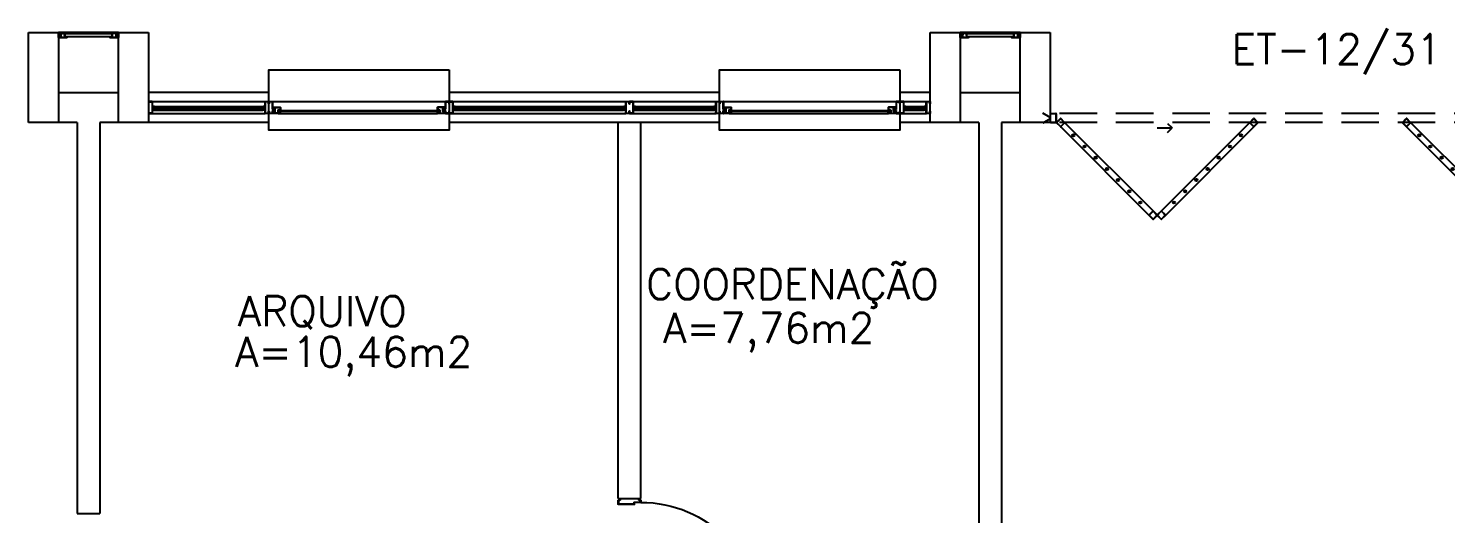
# Model space of a CAD drawing. Header units: millimetres. Extents: x 2128 to 2646, y 1972 to 2207.
# Drawn here: x 2458.24 to 2467.67, y 2065.97 to 2069.19 of the extents above; entities that cross this region are included whole.
import ezdxf

# ---------------------------------------------------------------- set-up
doc = ezdxf.new("R2010")
doc.units = ezdxf.units.MM
doc.linetypes.add('HIDDEN', pattern=[0.375, 0.25, -0.125])
for name, color, linetype in [('AR-ALV', 2, 'Continuous'), ('AR-ESQ', 1, 'Continuous'), ('AR-ESTC', 3, 'Continuous'), ('AR-PEITORIL', 1, 'Continuous'), ('AR-PORTA', 1, 'Continuous'), ('AR-SIMBOLO', 1, 'Continuous'), ('BC- VISTA', 1, 'Continuous'), ('BGR- VISTA', 12, 'Continuous'), ('DT-ESQ-BAGUETE-C', 1, 'Continuous'), ('DT-ESQ-MARCO-V', 1, 'Continuous'), ('DT-ESQ-PERFIL CADEIRA-C', 2, 'Continuous'), ('DT-ESQ-PERFIL CADEIRA-V', 2, 'Continuous'), ('DT-ESQ-PERFIL U-C', 2, 'Continuous'), ('DT-ESQ-PERFIL U-V', 1, 'Continuous'), ('DT-ESQ-VENEZIANA-C', 1, 'Continuous'), ('DT-ESQ-VENEZIANA-V', 1, 'Continuous'), ('DT-ESQ-VIDRO-C', 2, 'Continuous'), ('DT-TXTMOD', 1, 'Continuous'), ('ENDEREÇO', 2, 'Continuous'), ('esq-c', 1, 'Continuous'), ('grapa', 21, 'HIDDEN'), ('maçaneta', 1, 'Continuous'), ('mov', 1, 'Continuous'), ('PM-PERFIL U-C', 2, 'Continuous'), ('pm1', 2, 'Continuous'), ('porta-c', 1, 'Continuous'), ('PORTA-PROJ', 1, 'HIDDEN'), ('porta-v', 2, 'Continuous'), ('TEXTO', 2, 'Continuous'), ('Área', 2, 'Continuous')]:
    doc.layers.add(name, color=color, linetype=linetype)
doc.styles.add('S10', font='simplex.shx', dxfattribs={"height": 0.1})
doc.styles.add('UNB-100', font='simplex.shx', dxfattribs={"height": 0.2})
doc.styles.add('UNB1-100', font='simplex.shx', dxfattribs={"height": 0.2})

# ---------------------------------------------------------------- blocks, each defined once
blk = doc.blocks.new('EF01A-P')
at = {"layer": 'DT-ESQ-BAGUETE-C', "ltscale": 0.1}
for points in [[(0.0015, 0.035), (0.015, 0.035), (0.015, 0.0335), (0.0015, 0.0335), (0.0015, 0.005), (0.015, 0.005), (0.015, 0.0035), (0.0015, 0.0035, -0.414214), (0, 0.005), (0, 0.0335, -0.414214)], [(0.3985, 0.035), (0.385, 0.035), (0.385, 0.0335), (0.3985, 0.0335), (0.3985, 0.005), (0.385, 0.005), (0.385, 0.0035), (0.3985, 0.0035, 0.414214), (0.4, 0.005), (0.4, 0.0335, 0.414214)]]:
    blk.add_lwpolyline(points, format="xyb", close=True, dxfattribs=at)
at = {"layer": 'DT-ESQ-PERFIL CADEIRA-C', "ltscale": 0.1}
for points in [[(0.01, 0.0015), (0.01, 0.003), (0.0015, 0.003, 1), (0.0015, 0), (0.015, 0, 0.414214), (0.0165, 0.0015), (0.0165, 0.0335), (0.043, 0.0335)], [(0.043, 0.0065), (0.018, 0.0065), (0.018, 0.0165), (0.0165, 0.0165), (0.0165, 0.0065, 0.414214), (0.018, 0.005), (0.043, 0.005), (0.0565, 0.005, 1), (0.0565, 0.008), (0.043, 0.008), (0.043, 0.02), (0.043, 0.032), (0.0565, 0.032, 1), (0.0565, 0.035), (0.043, 0.035), (0.0165, 0.035, 0.414214), (0.015, 0.0335), (0.015, 0.0015), (0.0015, 0.0015)], [(0.0415, 0.02), (0.0415, 0.032, -0.414214), (0.043, 0.0335), (0.0565, 0.0335)], [(0.0415, 0.02), (0.0415, 0.008, 0.414214), (0.043, 0.0065), (0.0565, 0.0065)], [(0.357, 0.0065), (0.382, 0.0065), (0.382, 0.0165), (0.3835, 0.0165), (0.3835, 0.0065, -0.414214), (0.382, 0.005), (0.357, 0.005), (0.3435, 0.005, -1), (0.3435, 0.008), (0.357, 0.008), (0.357, 0.02), (0.357, 0.032), (0.3435, 0.032, -1), (0.3435, 0.035), (0.357, 0.035), (0.3835, 0.035, -0.414214), (0.385, 0.0335), (0.385, 0.0015), (0.3985, 0.0015)], [(0.3585, 0.02), (0.3585, 0.032, 0.414214), (0.357, 0.0335), (0.3435, 0.0335)], [(0.3585, 0.02), (0.3585, 0.008, -0.414214), (0.357, 0.0065), (0.3435, 0.0065)], [(0.39, 0.0015), (0.39, 0.003), (0.3985, 0.003, -1), (0.3985, 0), (0.385, 0, -0.414214), (0.3835, 0.0015), (0.3835, 0.0335), (0.357, 0.0335)]]:
    blk.add_lwpolyline(points, format="xyb", dxfattribs=at)
at = {"layer": 'DT-ESQ-PERFIL CADEIRA-V', "ltscale": 0.1}
blk.add_line((0.015, 0), (0.385, 0), dxfattribs=at)
at = {"layer": 'DT-ESQ-VENEZIANA-C', "ltscale": 0.1}
for p, q in [((0.043, 0.0105), (0.357, 0.0105)), ((0.043, 0.009), (0.357, 0.009))]:
    blk.add_line(p, q, dxfattribs=at)
at = {"layer": 'DT-ESQ-VENEZIANA-V', "ltscale": 0.1}
blk.add_line((0.043, 0.031), (0.357, 0.031), dxfattribs=at)
blk = doc.blocks.new('gr9A-met-01p')
at = {"layer": 'AR-SIMBOLO'}
for p, q in [((-3.0391, 0.0954), (-2.9391, 0.0954)), ((-2.9691, 0.1254), (-2.9391, 0.0954)), ((-2.9691, 0.0654), (-2.9391, 0.0954)), ((-0.8059, 0.1254), (-0.8359, 0.0954)), ((-0.7359, 0.0954), (-0.8359, 0.0954)), ((-0.8059, 0.0654), (-0.8359, 0.0954))]:
    blk.add_line(p, q, dxfattribs=at)
at = {"layer": 'esq-c'}
for p, q in [((-3.0924, 0.6771), (-3.0673, 0.7022)), ((-3.0924, 0.6739), (-3.0673, 0.6488)), ((-3.0662, 0.7012), (-3.0913, 0.6761)), ((-3.0662, 0.6499), (-3.0913, 0.675)), ((-3.04, 0.6761), (-3.0651, 0.7012)), ((-3.04, 0.675), (-3.0651, 0.6499)), ((-3.0641, 0.7022), (-3.039, 0.6771)), ((-3.0641, 0.6488), (-3.039, 0.6739)), ((-3.0126, 0.7022), (-3.0377, 0.6771)), ((-3.0126, 0.6488), (-3.0377, 0.6739)), ((-3.0366, 0.6761), (-3.0115, 0.7012)), ((-3.0366, 0.675), (-3.0115, 0.6499)), ((-3.0104, 0.7012), (-2.9853, 0.6761)), ((-3.0104, 0.6499), (-2.9853, 0.675)), ((-2.9843, 0.6771), (-3.0094, 0.7022)), ((-2.9843, 0.6739), (-3.0094, 0.6488)), ((-0.7907, 0.6771), (-0.7656, 0.7022)), ((-0.7907, 0.6739), (-0.7656, 0.6488)), ((-0.7646, 0.7012), (-0.7897, 0.6761)), ((-0.7646, 0.6499), (-0.7897, 0.675)), ((-0.7384, 0.6761), (-0.7635, 0.7012)), ((-0.7384, 0.675), (-0.7635, 0.6499)), ((-0.7624, 0.7022), (-0.7373, 0.6771)), ((-0.7624, 0.6488), (-0.7373, 0.6739)), ((-0.7109, 0.7022), (-0.736, 0.6771)), ((-0.7109, 0.6488), (-0.736, 0.6739)), ((-0.735, 0.6761), (-0.7099, 0.7012)), ((-0.735, 0.675), (-0.7099, 0.6499)), ((-0.7088, 0.7012), (-0.6837, 0.6761)), ((-0.7088, 0.6499), (-0.6837, 0.675)), ((-0.6826, 0.6771), (-0.7077, 0.7022)), ((-0.6826, 0.6739), (-0.7077, 0.6488)), ((-3.75, 0.0023), (-3.75, 0.0577)), ((-3.7485, 0.0577), (-3.7485, 0.0023)), ((-3.7477, 0.06), (-3.7123, 0.06)), ((-3.7123, 0.0585), (-3.7477, 0.0585)), ((-3.7123, 0.0015), (-3.7477, 0.0015)), ((-3.7477, 0), (-3.7123, 0)), ((-3.7115, 0.0577), (-3.7115, 0.0023)), ((-3.71, 0.0023), (-3.71, 0.0577)), ((-3.6825, 0.087), (-3.7076, 0.0619)), ((-3.7076, 0.0588), (-3.6825, 0.0337)), ((-3.7065, 0.0609), (-3.6814, 0.086)), ((-3.6814, 0.0347), (-3.7065, 0.0598)), ((-3.6552, 0.0609), (-3.6803, 0.086)), ((-3.6803, 0.0347), (-3.6552, 0.0598)), ((-3.6793, 0.087), (-3.6542, 0.0619)), ((-3.6542, 0.0588), (-3.6793, 0.0337)), ((-2.3974, 0.087), (-2.4225, 0.0619)), ((-2.4225, 0.0588), (-2.3974, 0.0337)), ((-2.4214, 0.0609), (-2.3963, 0.086)), ((-2.3963, 0.0347), (-2.4214, 0.0598)), ((-2.3702, 0.0609), (-2.3953, 0.086)), ((-2.3953, 0.0347), (-2.3702, 0.0598)), ((-2.3942, 0.087), (-2.3691, 0.0619)), ((-2.3691, 0.0588), (-2.3942, 0.0337)), ((-1.3808, 0.087), (-1.4059, 0.0619)), ((-1.4059, 0.0588), (-1.3808, 0.0337)), ((-1.4048, 0.0609), (-1.3797, 0.086)), ((-1.3797, 0.0347), (-1.4048, 0.0598)), ((-1.3536, 0.0609), (-1.3787, 0.086)), ((-1.3787, 0.0347), (-1.3536, 0.0598)), ((-1.3776, 0.087), (-1.3525, 0.0619)), ((-1.3525, 0.0588), (-1.3776, 0.0337)), ((-0.0957, 0.087), (-0.1208, 0.0619)), ((-0.1208, 0.0588), (-0.0957, 0.0337)), ((-0.1198, 0.0609), (-0.0947, 0.086)), ((-0.0947, 0.0347), (-0.1198, 0.0598)), ((-0.0685, 0.0609), (-0.0936, 0.086)), ((-0.0936, 0.0347), (-0.0685, 0.0598)), ((-0.0925, 0.087), (-0.0674, 0.0619)), ((-0.0674, 0.0588), (-0.0925, 0.0337)), ((-0.065, 0.0023), (-0.065, 0.0577)), ((-0.0635, 0.0577), (-0.0635, 0.0023)), ((-0.0273, 0.06), (-0.0628, 0.06)), ((-0.0628, 0.0585), (-0.0273, 0.0585)), ((-0.0628, 0.0015), (-0.0273, 0.0015)), ((-0.0273, 0), (-0.0628, 0)), ((-0.0265, 0.0577), (-0.0265, 0.0023)), ((-0.025, 0.0023), (-0.025, 0.0577))]:
    blk.add_line(p, q, dxfattribs=at)
for centre, radius, start, end in [((-3.0908, 0.6755), 0.00225, 135, 225), ((-3.0908, 0.6755), 0.00075, 135, 225), ((-3.0657, 0.7006), 0.00225, 45, 135), ((-3.0657, 0.7006), 0.00075, 45, 135), ((-3.0406, 0.6755), 0.00075, 315, 45), ((-3.0406, 0.6755), 0.00225, 315, 45), ((-3.0361, 0.6755), 0.00225, 135, 225), ((-3.0361, 0.6755), 0.00075, 135, 225), ((-3.011, 0.7006), 0.00225, 45, 135), ((-3.011, 0.7006), 0.00075, 45, 135), ((-2.9859, 0.6755), 0.00075, 315, 45), ((-2.9859, 0.6755), 0.00225, 315, 45), ((-0.7891, 0.6755), 0.00225, 135, 225), ((-0.7891, 0.6755), 0.00075, 135, 225), ((-0.764, 0.7006), 0.00225, 45, 135), ((-0.764, 0.7006), 0.00075, 45, 135), ((-0.7389, 0.6755), 0.00075, 315, 45), ((-0.7389, 0.6755), 0.00225, 315, 45), ((-0.7344, 0.6755), 0.00225, 135, 225), ((-0.7344, 0.6755), 0.00075, 135, 225), ((-0.7093, 0.7006), 0.00225, 45, 135), ((-0.7093, 0.7006), 0.00075, 45, 135), ((-0.6842, 0.6755), 0.00075, 315, 45), ((-0.6842, 0.6755), 0.00225, 315, 45), ((-3.0657, 0.6504), 0.00225, 225, 315), ((-3.0657, 0.6504), 0.00075, 225, 315), ((-3.011, 0.6504), 0.00225, 225, 315), ((-3.011, 0.6504), 0.00075, 225, 315), ((-0.764, 0.6504), 0.00225, 225, 315), ((-0.764, 0.6504), 0.00075, 225, 315), ((-0.7093, 0.6504), 0.00225, 225, 315), ((-0.7093, 0.6504), 0.00075, 225, 315), ((-3.7477, 0.0577), 0.00225, 90, 180), ((-3.7477, 0.0023), 0.00225, 180, 270), ((-3.7477, 0.0577), 0.00075, 90, 180), ((-3.7477, 0.0023), 0.00075, 180, 270), ((-3.7123, 0.0577), 0.00225, 360, 90), ((-3.7123, 0.0577), 0.00075, 360, 90), ((-3.7123, 0.0023), 0.00075, 270, 0), ((-3.7123, 0.0023), 0.00225, 270, 0), ((-3.706, 0.0604), 0.00225, 135, 225), ((-3.706, 0.0604), 0.00075, 135, 225), ((-3.6809, 0.0855), 0.00225, 45, 135), ((-3.6809, 0.0353), 0.00225, 225, 315), ((-3.6809, 0.0855), 0.00075, 45, 135), ((-3.6809, 0.0353), 0.00075, 225, 315), ((-3.6558, 0.0604), 0.00075, 315, 45), ((-3.6558, 0.0604), 0.00225, 315, 45), ((-2.4209, 0.0604), 0.00225, 135, 225), ((-2.4209, 0.0604), 0.00075, 135, 225), ((-2.3958, 0.0855), 0.00225, 45, 135), ((-2.3958, 0.0353), 0.00225, 225, 315), ((-2.3958, 0.0855), 0.00075, 45, 135), ((-2.3958, 0.0353), 0.00075, 225, 315), ((-2.3707, 0.0604), 0.00075, 315, 45), ((-2.3707, 0.0604), 0.00225, 315, 45), ((-1.4043, 0.0604), 0.00225, 135, 225), ((-1.4043, 0.0604), 0.00075, 135, 225), ((-1.3792, 0.0855), 0.00225, 45, 135), ((-1.3792, 0.0353), 0.00225, 225, 315), ((-1.3792, 0.0855), 0.00075, 45, 135), ((-1.3792, 0.0353), 0.00075, 225, 315), ((-1.3541, 0.0604), 0.00075, 315, 45), ((-1.3541, 0.0604), 0.00225, 315, 45), ((-0.1192, 0.0604), 0.00225, 135, 225), ((-0.1192, 0.0604), 0.00075, 135, 225), ((-0.0941, 0.0855), 0.00225, 45, 135), ((-0.0941, 0.0353), 0.00225, 225, 315), ((-0.0941, 0.0855), 0.00075, 45, 135), ((-0.0941, 0.0353), 0.00075, 225, 315), ((-0.069, 0.0604), 0.00075, 315, 45), ((-0.069, 0.0604), 0.00225, 315, 45), ((-0.0628, 0.0577), 0.00225, 90, 180), ((-0.0628, 0.0023), 0.00225, 180, 270), ((-0.0628, 0.0577), 0.00075, 90, 180), ((-0.0628, 0.0023), 0.00075, 180, 270), ((-0.0273, 0.0577), 0.00225, 0, 90), ((-0.0273, 0.0577), 0.00075, 0, 90), ((-0.0273, 0.0023), 0.00075, 270, 0), ((-0.0273, 0.0023), 0.00225, 270, 0)]:
    blk.add_arc(centre, radius, start, end, dxfattribs=at)
at = {"layer": 'grapa'}
for p, q in [((-3.75, 0.025), (-3.75, 0.035)), ((-0.025, 0.025), (-0.025, 0.035))]:
    blk.add_line(p, q, dxfattribs=at)
for points in [[(-3.75, 0.035), (-3.7986, 0.063), (-3.7993, 0.0617), (-3.7515, 0.0341), (-3.7515, 0.0259), (-3.7993, -0.0017), (-3.7986, -0.003), (-3.75, 0.025)], [(-0.025, 0.035), (0.0236, 0.063), (0.0243, 0.0617), (-0.0235, 0.0341), (-0.0235, 0.0259), (0.0243, -0.0017), (0.0236, -0.003), (-0.025, 0.025)]]:
    blk.add_lwpolyline(points, dxfattribs=at)
at = {"layer": 'porta-c'}
for centre, radius in [((-3.15, 0.5912), 0.0075), ((-3.15, 0.5912), 0.005), ((-2.9267, 0.5912), 0.0075), ((-2.9267, 0.5912), 0.005), ((-0.8483, 0.5912), 0.0075), ((-0.8483, 0.5912), 0.005), ((-0.625, 0.5912), 0.0075), ((-0.625, 0.5912), 0.005), ((-3.2244, 0.5168), 0.0075), ((-3.2244, 0.5168), 0.005), ((-2.8522, 0.5168), 0.0075), ((-2.8522, 0.5168), 0.005), ((-0.9228, 0.5168), 0.0075), ((-0.9228, 0.5168), 0.005), ((-0.5506, 0.5168), 0.0075), ((-0.5506, 0.5168), 0.005), ((-3.2988, 0.4424), 0.0075), ((-3.2988, 0.4424), 0.005), ((-2.7778, 0.4424), 0.0075), ((-2.7778, 0.4424), 0.005), ((-0.9972, 0.4424), 0.0075), ((-0.9972, 0.4424), 0.005), ((-0.4762, 0.4424), 0.0075), ((-0.4762, 0.4424), 0.005), ((-3.4477, 0.2935), 0.0075), ((-3.4477, 0.2935), 0.005), ((-3.3733, 0.3679), 0.0075), ((-3.3733, 0.3679), 0.005), ((-2.7034, 0.3679), 0.0075), ((-2.7034, 0.3679), 0.005), ((-2.629, 0.2935), 0.0075), ((-2.629, 0.2935), 0.005), ((-1.146, 0.2935), 0.0075), ((-1.146, 0.2935), 0.005), ((-1.0716, 0.3679), 0.0075), ((-1.0716, 0.3679), 0.005), ((-0.4017, 0.3679), 0.0075), ((-0.4017, 0.3679), 0.005), ((-0.3273, 0.2935), 0.0075), ((-0.3273, 0.2935), 0.005), ((-3.5221, 0.2191), 0.0075), ((-3.5221, 0.2191), 0.005), ((-2.5545, 0.2191), 0.0075), ((-2.5545, 0.2191), 0.005), ((-1.2205, 0.2191), 0.0075), ((-1.2205, 0.2191), 0.005), ((-0.2529, 0.2191), 0.0075), ((-0.2529, 0.2191), 0.005), ((-3.5965, 0.1447), 0.0075), ((-3.5965, 0.1447), 0.005), ((-2.4801, 0.1447), 0.0075), ((-2.4801, 0.1447), 0.005), ((-1.2949, 0.1447), 0.0075), ((-1.2949, 0.1447), 0.005), ((-0.1785, 0.1447), 0.0075), ((-0.1785, 0.1447), 0.005)]:
    blk.add_circle(centre, radius, dxfattribs=at)
at = {"layer": 'PORTA-PROJ'}
for p, q in [((-3.7123, 0.06), (-0.0628, 0.06)), ((-3.7123, 0), (-0.0628, 0))]:
    blk.add_line(p, q, dxfattribs=at)
at = {"layer": 'porta-v'}
for p, q in [((-3.6825, 0.087), (-3.0924, 0.6771)), ((-2.3942, 0.087), (-2.9843, 0.6771)), ((-1.3808, 0.087), (-0.7907, 0.6771)), ((-0.0925, 0.087), (-0.6826, 0.6771)), ((-3.6542, 0.0588), (-3.0641, 0.6488)), ((-2.4225, 0.0588), (-3.0126, 0.6488)), ((-1.3525, 0.0588), (-0.7624, 0.6488)), ((-0.1208, 0.0588), (-0.7109, 0.6488))]:
    blk.add_line(p, q, dxfattribs=at)
blk = doc.blocks.new('BGR12')
at = {"layer": 'BC- VISTA'}
blk.add_lwpolyline([(0, 0.4), (0, 0), (-1.2, 0), (-1.2, 0.4)], close=True, dxfattribs=at)
blk = doc.blocks.new('EF71-P')
at = {"layer": 'AR-PEITORIL'}
for p, q in [((0.8, 0.2), (0, 0.2)), ((3.8, 0.2), (2, 0.2)), ((5.2, 0.2), (5, 0.2)), ((0.8, 0), (0, 0)), ((3.8, 0), (2, 0)), ((5.2, 0), (5, 0))]:
    blk.add_line(p, q, dxfattribs=at)
at = {"layer": 'DT-ESQ-BAGUETE-C', "ltscale": 0.1}
for points in [[(0.039, 0.095), (0.0255, 0.095), (0.0255, 0.0935), (0.039, 0.0935), (0.039, 0.0845), (0.0255, 0.0845), (0.0255, 0.083), (0.039, 0.083, 0.336705), (0.0404, 0.0841, 0.068021), (0.0405, 0.0845), (0.0405, 0.0935, 0.414214)], [(0.761, 0.095), (0.7745, 0.095), (0.7745, 0.0935), (0.761, 0.0935), (0.761, 0.0845), (0.7745, 0.0845), (0.7745, 0.083), (0.761, 0.083, -0.336705), (0.7596, 0.0841, -0.068021), (0.7595, 0.0845), (0.7595, 0.0935, -0.414214)], [(2.039, 0.095), (2.0255, 0.095), (2.0255, 0.0935), (2.039, 0.0935), (2.039, 0.0845), (2.0255, 0.0845), (2.0255, 0.083), (2.039, 0.083, 0.336705), (2.0404, 0.0841, 0.068021), (2.0405, 0.0845), (2.0405, 0.0935, 0.414214)], [(3.161, 0.095), (3.1745, 0.095), (3.1745, 0.0935), (3.161, 0.0935), (3.161, 0.0845), (3.1745, 0.0845), (3.1745, 0.083), (3.161, 0.083, -0.336705), (3.1596, 0.0841, -0.068021), (3.1595, 0.0845), (3.1595, 0.0935, -0.414214)], [(3.239, 0.095), (3.2255, 0.095), (3.2255, 0.0935), (3.239, 0.0935), (3.239, 0.0845), (3.2255, 0.0845), (3.2255, 0.083), (3.239, 0.083, 0.336705), (3.2404, 0.0841, 0.068021), (3.2405, 0.0845), (3.2405, 0.0935, 0.414214)], [(3.761, 0.095), (3.7745, 0.095), (3.7745, 0.0935), (3.761, 0.0935), (3.761, 0.0845), (3.7745, 0.0845), (3.7745, 0.083), (3.761, 0.083, -0.336705), (3.7596, 0.0841, -0.068021), (3.7595, 0.0845), (3.7595, 0.0935, -0.414214)], [(5.039, 0.095), (5.0255, 0.095), (5.0255, 0.0935), (5.039, 0.0935), (5.039, 0.0845), (5.0255, 0.0845), (5.0255, 0.083), (5.039, 0.083, 0.336705), (5.0404, 0.0841, 0.068021), (5.0405, 0.0845), (5.0405, 0.0935, 0.414214)], [(5.161, 0.095), (5.1745, 0.095), (5.1745, 0.0935), (5.161, 0.0935), (5.161, 0.0845), (5.1745, 0.0845), (5.1745, 0.083), (5.161, 0.083, -0.336705), (5.1596, 0.0841, -0.068021), (5.1595, 0.0845), (5.1595, 0.0935, -0.414214)], [(0.8765, 0.072), (0.863, 0.072), (0.863, 0.0705), (0.8765, 0.0705), (0.8765, 0.0615), (0.863, 0.0615), (0.863, 0.06), (0.8765, 0.06, 0.336705), (0.8779, 0.0611, 0.068021), (0.878, 0.0615), (0.878, 0.0705, 0.414214)], [(1.9235, 0.072), (1.937, 0.072), (1.937, 0.0705), (1.9235, 0.0705), (1.9235, 0.0615), (1.937, 0.0615), (1.937, 0.06), (1.9235, 0.06, -0.336705), (1.9221, 0.0611, -0.068021), (1.922, 0.0615), (1.922, 0.0705, -0.414214)], [(3.8765, 0.072), (3.863, 0.072), (3.863, 0.0705), (3.8765, 0.0705), (3.8765, 0.0615), (3.863, 0.0615), (3.863, 0.06), (3.8765, 0.06, 0.336705), (3.8779, 0.0611, 0.068021), (3.878, 0.0615), (3.878, 0.0705, 0.414214)], [(4.9235, 0.072), (4.937, 0.072), (4.937, 0.0705), (4.9235, 0.0705), (4.9235, 0.0615), (4.937, 0.0615), (4.937, 0.06), (4.9235, 0.06, -0.336705), (4.9221, 0.0611, -0.068021), (4.922, 0.0615), (4.922, 0.0705, -0.414214)]]:
    blk.add_lwpolyline(points, format="xyb", close=True, dxfattribs=at)
at = {"layer": 'DT-ESQ-MARCO-V', "ltscale": 0.1}
for p, q in [((0.0235, 0.14), (0.7765, 0.14)), ((0.8235, 0.14), (1.9765, 0.14)), ((2.0235, 0.14), (3.1765, 0.14)), ((3.2235, 0.14), (3.7765, 0.14)), ((3.8235, 0.14), (4.9765, 0.14)), ((5.0235, 0.14), (5.1765, 0.14)), ((0.0235, 0.06), (0.7765, 0.06)), ((0.876, 0.06), (1.9235, 0.06)), ((2.0235, 0.06), (3.1765, 0.06)), ((3.2235, 0.06), (3.7765, 0.06)), ((3.876, 0.06), (4.9235, 0.06)), ((5.0235, 0.06), (5.1765, 0.06))]:
    blk.add_line(p, q, dxfattribs=at)
at = {"layer": 'DT-ESQ-PERFIL U-C', "ltscale": 0.1}
for p, q in [((0.8, 0.125), (0.8, 0.1385)), ((0.8015, 0.125), (0.8, 0.125)), ((0.8015, 0.14), (0.8235, 0.14)), ((0.8235, 0.1385), (0.8015, 0.1385)), ((0.8015, 0.1385), (0.8015, 0.125)), ((0.8235, 0.14), (0.8235, 0.14)), ((0.8235, 0.09), (0.8235, 0.1385)), ((0.825, 0.14), (0.825, 0.14)), ((0.825, 0.1385), (0.825, 0.0915)), ((1.975, 0.14), (1.975, 0.14)), ((3.8, 0.125), (3.8, 0.1385)), ((3.8015, 0.125), (3.8, 0.125)), ((3.8015, 0.14), (3.8235, 0.14)), ((3.8235, 0.1385), (3.8015, 0.1385)), ((3.8015, 0.1385), (3.8015, 0.125)), ((3.8235, 0.14), (3.8235, 0.14)), ((3.8235, 0.09), (3.8235, 0.1385)), ((3.825, 0.14), (3.825, 0.14)), ((3.825, 0.1385), (3.825, 0.0915)), ((4.975, 0.14), (4.975, 0.14)), ((0.8, 0.0615), (0.8, 0.075)), ((0.8, 0.075), (0.8015, 0.075)), ((0.8015, 0.075), (0.8015, 0.062)), ((0.8235, 0.06), (0.8015, 0.06)), ((0.802, 0.0615), (0.8235, 0.0615)), ((0.8235, 0.0615), (0.8235, 0.077)), ((0.825, 0.0885), (0.825, 0.0885)), ((0.825, 0.0885), (0.838, 0.0885)), ((0.838, 0.0785), (0.825, 0.0785)), ((0.825, 0.077), (0.825, 0.0615)), ((0.825, 0.077), (0.838, 0.077)), ((0.838, 0.09), (0.8265, 0.09)), ((0.838, 0.0885), (0.838, 0.0785)), ((0.8395, 0.0785), (0.8395, 0.0885)), ((3.8, 0.0615), (3.8, 0.075)), ((3.8, 0.075), (3.8015, 0.075)), ((3.8015, 0.075), (3.8015, 0.062)), ((3.8235, 0.06), (3.8015, 0.06)), ((3.802, 0.0615), (3.8235, 0.0615)), ((3.8235, 0.0615), (3.8235, 0.077)), ((3.825, 0.0885), (3.825, 0.0885)), ((3.825, 0.0885), (3.838, 0.0885)), ((3.838, 0.0785), (3.825, 0.0785)), ((3.825, 0.077), (3.825, 0.0615)), ((3.825, 0.077), (3.838, 0.077)), ((3.838, 0.09), (3.8265, 0.09)), ((3.838, 0.0885), (3.838, 0.0785)), ((3.8395, 0.0785), (3.8395, 0.0885))]:
    blk.add_line(p, q, dxfattribs=at)
for points in [[(0.025, 0.0691), (0.025, 0.105), (0.0385, 0.105, 1), (0.0385, 0.108), (0.025, 0.108), (0.025, 0.1385, 0.414214), (0.0235, 0.14), (0.0015, 0.14, 0.414214), (0, 0.1385), (0, 0.125), (0.0015, 0.125), (0.0015, 0.1385), (0.0235, 0.1385), (0.0235, 0.108, 0.414214), (0.025, 0.1065, 0.414214), (0.0235, 0.105), (0.0235, 0.0691), (0.0235, 0.0615), (0.0015, 0.0615), (0.0015, 0.075), (0, 0.075), (0, 0.0615, 0.414214), (0.0015, 0.06), (0.0235, 0.06, 0.414214), (0.025, 0.0615)], [(0.775, 0.0691), (0.775, 0.105), (0.7615, 0.105, -1), (0.7615, 0.108), (0.775, 0.108), (0.775, 0.1385, -0.414214), (0.7765, 0.14), (0.7985, 0.14, -0.414214), (0.8, 0.1385), (0.8, 0.125), (0.7985, 0.125), (0.7985, 0.1385), (0.7765, 0.1385), (0.7765, 0.108, -0.414214), (0.775, 0.1065, -0.414214), (0.7765, 0.105), (0.7765, 0.0691), (0.7765, 0.0615), (0.7985, 0.0615), (0.7985, 0.075), (0.8, 0.075), (0.8, 0.0615, -0.414214), (0.7985, 0.06), (0.7765, 0.06, -0.414214), (0.775, 0.0615)], [(0.8285, 0.06, -0.414214), (0.827, 0.0615), (0.827, 0.0735, -0.414214), (0.8285, 0.075), (0.8415, 0.075), (0.8415, 0.092), (0.8285, 0.092, -0.414214), (0.827, 0.0935), (0.827, 0.1005, -0.414214), (0.8285, 0.102), (0.8755, 0.102, -0.414214), (0.877, 0.1005), (0.877, 0.0835, -0.414214), (0.8755, 0.082), (0.8625, 0.082), (0.8625, 0.0615, -0.414214), (0.861, 0.06)], [(0.843, 0.092, 0.414214), (0.8415, 0.0935), (0.8285, 0.0935), (0.8285, 0.1005), (0.8755, 0.1005), (0.8755, 0.0835), (0.8625, 0.0835, 0.414214), (0.861, 0.082), (0.861, 0.0615), (0.8285, 0.0615), (0.8285, 0.0735), (0.8415, 0.0735, 0.414214), (0.843, 0.075)], [(1.9715, 0.0615), (1.9715, 0.0735), (1.9585, 0.0735, -0.414214), (1.957, 0.075), (1.957, 0.092, -0.414214), (1.9585, 0.0935), (1.9715, 0.0935), (1.9715, 0.1005), (1.9245, 0.1005), (1.9245, 0.0835), (1.9375, 0.0835, -0.414214), (1.939, 0.082), (1.939, 0.0615)], [(1.9765, 0.077, 0.414214), (1.975, 0.0785), (1.962, 0.0785), (1.962, 0.0885), (1.975, 0.0885), (1.975, 0.0885, 0.414214), (1.9765, 0.09), (1.9765, 0.1385), (1.9985, 0.1385), (1.9985, 0.125), (2, 0.125), (2, 0.1385, 0.414214), (1.9985, 0.14), (1.9765, 0.14), (1.9765, 0.14, 0.414214), (1.975, 0.1385), (1.975, 0.0915, -0.414214), (1.9735, 0.09), (1.962, 0.09, 0.414214), (1.9605, 0.0885), (1.9605, 0.0785, 0.414214), (1.962, 0.077), (1.975, 0.077), (1.975, 0.0615, 0.414214), (1.9765, 0.06), (1.9985, 0.06, 0.414214), (2, 0.0615), (2, 0.075), (1.9985, 0.075), (1.9985, 0.062, -0.414214), (1.998, 0.0615), (1.9765, 0.0615)], [(2.025, 0.0691), (2.025, 0.105), (2.0385, 0.105, 1), (2.0385, 0.108), (2.025, 0.108), (2.025, 0.1385, 0.414214), (2.0235, 0.14), (2.0015, 0.14, 0.414214), (2, 0.1385), (2, 0.125), (2.0015, 0.125), (2.0015, 0.1385), (2.0235, 0.1385), (2.0235, 0.108, 0.414214), (2.025, 0.1065, 0.414214), (2.0235, 0.105), (2.0235, 0.0691), (2.0235, 0.0615), (2.0015, 0.0615), (2.0015, 0.075), (2, 0.075), (2, 0.0615, 0.414214), (2.0015, 0.06), (2.0235, 0.06, 0.414214), (2.025, 0.0615)], [(3.175, 0.0691), (3.175, 0.105), (3.1615, 0.105, -1), (3.1615, 0.108), (3.175, 0.108), (3.175, 0.1385, -0.414214), (3.1765, 0.14), (3.1985, 0.14, -0.414214), (3.2, 0.1385), (3.2, 0.125), (3.1985, 0.125), (3.1985, 0.1385), (3.1765, 0.1385), (3.1765, 0.108, -0.414214), (3.175, 0.1065, -0.414214), (3.1765, 0.105), (3.1765, 0.0691), (3.1765, 0.0615), (3.1985, 0.0615), (3.1985, 0.075), (3.2, 0.075), (3.2, 0.0615, -0.414214), (3.1985, 0.06), (3.1765, 0.06, -0.414214), (3.175, 0.0615)], [(3.225, 0.0691), (3.225, 0.105), (3.2385, 0.105, 1), (3.2385, 0.108), (3.225, 0.108), (3.225, 0.1385, 0.414214), (3.2235, 0.14), (3.2015, 0.14, 0.414214), (3.2, 0.1385), (3.2, 0.125), (3.2015, 0.125), (3.2015, 0.1385), (3.2235, 0.1385), (3.2235, 0.108, 0.414214), (3.225, 0.1065, 0.414214), (3.2235, 0.105), (3.2235, 0.0691), (3.2235, 0.0615), (3.2015, 0.0615), (3.2015, 0.075), (3.2, 0.075), (3.2, 0.0615, 0.414214), (3.2015, 0.06), (3.2235, 0.06, 0.414214), (3.225, 0.0615)], [(3.775, 0.0691), (3.775, 0.105), (3.7615, 0.105, -1), (3.7615, 0.108), (3.775, 0.108), (3.775, 0.1385, -0.414214), (3.7765, 0.14), (3.7985, 0.14, -0.414214), (3.8, 0.1385), (3.8, 0.125), (3.7985, 0.125), (3.7985, 0.1385), (3.7765, 0.1385), (3.7765, 0.108, -0.414214), (3.775, 0.1065, -0.414214), (3.7765, 0.105), (3.7765, 0.0691), (3.7765, 0.0615), (3.7985, 0.0615), (3.7985, 0.075), (3.8, 0.075), (3.8, 0.0615, -0.414214), (3.7985, 0.06), (3.7765, 0.06, -0.414214), (3.775, 0.0615)], [(3.8285, 0.06, -0.414214), (3.827, 0.0615), (3.827, 0.0735, -0.414214), (3.8285, 0.075), (3.8415, 0.075), (3.8415, 0.092), (3.8285, 0.092, -0.414214), (3.827, 0.0935), (3.827, 0.1005, -0.414214), (3.8285, 0.102), (3.8755, 0.102, -0.414214), (3.877, 0.1005), (3.877, 0.0835, -0.414214), (3.8755, 0.082), (3.8625, 0.082), (3.8625, 0.0615, -0.414214), (3.861, 0.06)], [(3.843, 0.092, 0.414214), (3.8415, 0.0935), (3.8285, 0.0935), (3.8285, 0.1005), (3.8755, 0.1005), (3.8755, 0.0835), (3.8625, 0.0835, 0.414214), (3.861, 0.082), (3.861, 0.0615), (3.8285, 0.0615), (3.8285, 0.0735), (3.8415, 0.0735, 0.414214), (3.843, 0.075)], [(4.9715, 0.0615), (4.9715, 0.0735), (4.9585, 0.0735, -0.414214), (4.957, 0.075), (4.957, 0.092, -0.414214), (4.9585, 0.0935), (4.9715, 0.0935), (4.9715, 0.1005), (4.9245, 0.1005), (4.9245, 0.0835), (4.9375, 0.0835, -0.414214), (4.939, 0.082), (4.939, 0.0615)], [(4.9765, 0.077, 0.414214), (4.975, 0.0785), (4.962, 0.0785), (4.962, 0.0885), (4.975, 0.0885), (4.975, 0.0885, 0.414214), (4.9765, 0.09), (4.9765, 0.1385), (4.9985, 0.1385), (4.9985, 0.125), (5, 0.125), (5, 0.1385, 0.414214), (4.9985, 0.14), (4.9765, 0.14), (4.9765, 0.14, 0.414214), (4.975, 0.1385), (4.975, 0.0915, -0.414214), (4.9735, 0.09), (4.962, 0.09, 0.414214), (4.9605, 0.0885), (4.9605, 0.0785, 0.414214), (4.962, 0.077), (4.975, 0.077), (4.975, 0.0615, 0.414214), (4.9765, 0.06), (4.9985, 0.06, 0.414214), (5, 0.0615), (5, 0.075), (4.9985, 0.075), (4.9985, 0.062, -0.414214), (4.998, 0.0615), (4.9765, 0.0615)], [(5.025, 0.0691), (5.025, 0.105), (5.0385, 0.105, 1), (5.0385, 0.108), (5.025, 0.108), (5.025, 0.1385, 0.414214), (5.0235, 0.14), (5.0015, 0.14, 0.414214), (5, 0.1385), (5, 0.125), (5.0015, 0.125), (5.0015, 0.1385), (5.0235, 0.1385), (5.0235, 0.108, 0.414214), (5.025, 0.1065, 0.414214), (5.0235, 0.105), (5.0235, 0.0691), (5.0235, 0.0615), (5.0015, 0.0615), (5.0015, 0.075), (5, 0.075), (5, 0.0615, 0.414214), (5.0015, 0.06), (5.0235, 0.06, 0.414214), (5.025, 0.0615)], [(5.175, 0.0691), (5.175, 0.105), (5.1615, 0.105, -1), (5.1615, 0.108), (5.175, 0.108), (5.175, 0.1385, -0.414214), (5.1765, 0.14), (5.1985, 0.14, -0.414214), (5.2, 0.1385), (5.2, 0.125), (5.1985, 0.125), (5.1985, 0.1385), (5.1765, 0.1385), (5.1765, 0.108, -0.414214), (5.175, 0.1065, -0.414214), (5.1765, 0.105), (5.1765, 0.0691), (5.1765, 0.0615), (5.1985, 0.0615), (5.1985, 0.075), (5.2, 0.075), (5.2, 0.0615, -0.414214), (5.1985, 0.06), (5.1765, 0.06, -0.414214), (5.175, 0.0615)]]:
    blk.add_lwpolyline(points, format="xyb", close=True, dxfattribs=at)
for points in [[(0.025, 0.1065), (0.0385, 0.1065)], [(0.775, 0.1065), (0.7615, 0.1065)], [(2.025, 0.1065), (2.0385, 0.1065)], [(3.175, 0.1065), (3.1615, 0.1065)], [(3.225, 0.1065), (3.2385, 0.1065)], [(3.775, 0.1065), (3.7615, 0.1065)], [(5.025, 0.1065), (5.0385, 0.1065)], [(5.175, 0.1065), (5.1615, 0.1065)]]:
    blk.add_lwpolyline(points, dxfattribs=at)
for points in [[(1.9715, 0.102, -0.414214), (1.973, 0.1005), (1.973, 0.0935, -0.414214), (1.9715, 0.092), (1.9585, 0.092), (1.9585, 0.075), (1.9715, 0.075, -0.414214), (1.973, 0.0735), (1.973, 0.0615, -0.414214), (1.9715, 0.06), (1.939, 0.06, -0.414214), (1.9375, 0.0615), (1.9375, 0.082), (1.9245, 0.082, -0.414214), (1.923, 0.0835), (1.923, 0.1005, -0.414214), (1.9245, 0.102), (1.9715, 0.102), (1.9245, 0.102, 0.414214), (1.923, 0.1005)], [(4.9715, 0.102, -0.414214), (4.973, 0.1005), (4.973, 0.0935, -0.414214), (4.9715, 0.092), (4.9585, 0.092), (4.9585, 0.075), (4.9715, 0.075, -0.414214), (4.973, 0.0735), (4.973, 0.0615, -0.414214), (4.9715, 0.06), (4.939, 0.06, -0.414214), (4.9375, 0.0615), (4.9375, 0.082), (4.9245, 0.082, -0.414214), (4.923, 0.0835), (4.923, 0.1005, -0.414214), (4.9245, 0.102), (4.9715, 0.102), (4.9245, 0.102, 0.414214), (4.923, 0.1005)]]:
    blk.add_lwpolyline(points, format="xyb", dxfattribs=at)
for centre, radius, start, end in [((0.8015, 0.1385), 0.0015, 90, 180), ((0.8235, 0.1385), 0.0015, 0, 90), ((3.8015, 0.1385), 0.0015, 90, 180), ((3.8235, 0.1385), 0.0015, 0, 90), ((0.8015, 0.0615), 0.0015, 180, 270), ((0.802, 0.062), 0.0005, 180, 270), ((0.825, 0.09), 0.0015, 180, 270), ((0.825, 0.077), 0.0015, 90, 180), ((0.8235, 0.0615), 0.0015, 270, 0), ((0.8265, 0.0915), 0.0015, 180, 270), ((0.838, 0.0885), 0.0015, 360, 90), ((0.838, 0.0785), 0.0015, 270, 0), ((3.8015, 0.0615), 0.0015, 180, 270), ((3.802, 0.062), 0.0005, 180, 270), ((3.825, 0.09), 0.0015, 180, 270), ((3.825, 0.077), 0.0015, 90, 180), ((3.8235, 0.0615), 0.0015, 270, 0), ((3.8265, 0.0915), 0.0015, 180, 270), ((3.838, 0.0885), 0.0015, 360, 90), ((3.838, 0.0785), 0.0015, 270, 0)]:
    blk.add_arc(centre, radius, start, end, dxfattribs=at)
at = {"layer": 'DT-ESQ-PERFIL U-V', "ltscale": 0.1}
for p, q in [((0.039, 0.095), (0.761, 0.095)), ((0.0395, 0.108), (0.7615, 0.108)), ((2.039, 0.095), (3.161, 0.095)), ((2.0395, 0.108), (3.1615, 0.108)), ((3.239, 0.095), (3.761, 0.095)), ((3.2395, 0.108), (3.7615, 0.108)), ((5.039, 0.095), (5.161, 0.095)), ((5.0395, 0.108), (5.1615, 0.108)), ((0.039, 0.083), (0.761, 0.083)), ((2.039, 0.083), (3.161, 0.083)), ((3.239, 0.083), (3.761, 0.083)), ((5.039, 0.083), (5.161, 0.083))]:
    blk.add_line(p, q, dxfattribs=at)
at = {"layer": 'DT-ESQ-VIDRO-C', "ltscale": 0.1}
for points in [[(0.773, 0.103), (0.773, 0.097), (0.027, 0.097), (0.027, 0.103), (0.773, 0.103)], [(3.173, 0.103), (3.173, 0.097), (2.027, 0.097), (2.027, 0.103), (3.173, 0.103)], [(3.773, 0.103), (3.773, 0.097), (3.227, 0.097), (3.227, 0.103), (3.773, 0.103)], [(5.173, 0.103), (5.173, 0.097), (5.027, 0.097), (5.027, 0.103), (5.173, 0.103)]]:
    blk.add_lwpolyline(points, dxfattribs=at)
for points in [[(1.9355, 0.08), (1.9355, 0.074), (0.8645, 0.074), (0.8645, 0.08)], [(4.9355, 0.08), (4.9355, 0.074), (3.8645, 0.074), (3.8645, 0.08)]]:
    blk.add_lwpolyline(points, close=True, dxfattribs=at)
at = {"layer": 'BGR- VISTA'}
for p in [(2, -0.05), (5, -0.05)]:
    blk.add_blockref('BGR12', p, dxfattribs=at)
at = {"layer": 'DT-TXTMOD', "ltscale": 0.1, "style": 'S10', "flags": 3}
blk.add_attdef('EF71', (0.0463, 0.2378), '', height=0.1, dxfattribs=at)
blk = doc.blocks.new('PM3C')
at = {"layer": 'maçaneta'}
for points in [[(0.02, 0.9), (-0.035, 0.9), (-0.035, 0.79), (0, 0.79), (0, 0.8), (-0.02, 0.8), (-0.02, 0.8785, -0.414214), (-0.0185, 0.88), (0.02, 0.88)], [(0.125, 0.9), (0.07, 0.9), (0.07, 0.88), (0.1085, 0.88, -0.414214), (0.11, 0.8785), (0.11, 0.8), (0.09, 0.8), (0.09, 0.79), (0.125, 0.79)]]:
    blk.add_lwpolyline(points, format="xyb", close=True, dxfattribs=at)
for points in [[(0.02, 0.79), (0.02, 0.83), (0.025, 0.83), (0.025, 0.79)], [(0.07, 0.79), (0.07, 0.83), (0.065, 0.83), (0.065, 0.79)]]:
    blk.add_lwpolyline(points, close=True, dxfattribs=at)
at = {"layer": 'mov'}
blk.add_arc((0.025, 0.15), 0.8, 0, 90, dxfattribs=at)
at = {"layer": 'PM-PERFIL U-C'}
for p, q in [((0, 0.12), (0, 0.1385)), ((0.002, 0.12), (0, 0.12)), ((0.0015, 0.14), (0.01, 0.14)), ((0.002, 0.138), (0.002, 0.12)), ((0.0105, 0.138), (0.002, 0.138)), ((0.01, 0.14), (0.01, 0.1485)), ((0.0115, 0.15), (0.0235, 0.15)), ((0.012, 0.148), (0.012, 0.1395)), ((0.023, 0.148), (0.012, 0.148)), ((0.023, 0.1085), (0.023, 0.148)), ((0.038, 0.107), (0.0245, 0.107)), ((0.025, 0.1485), (0.025, 0.109)), ((0.0385, 0.109), (0.025, 0.109)), ((0.038, 0.107), (0.038, 0.002)), ((0.04, 0.1075), (0.04, 0.0015)), ((0.81, 0.1075), (0.81, 0.0015)), ((0.8115, 0.109), (0.825, 0.109)), ((0.812, 0.107), (0.8255, 0.107)), ((0.812, 0.107), (0.812, 0.002)), ((0.825, 0.1485), (0.825, 0.109)), ((0.8385, 0.15), (0.8265, 0.15)), ((0.827, 0.148), (0.838, 0.148)), ((0.827, 0.1085), (0.827, 0.148)), ((0.838, 0.148), (0.838, 0.1395)), ((0.8395, 0.138), (0.848, 0.138)), ((0.84, 0.14), (0.84, 0.1485)), ((0.8485, 0.14), (0.84, 0.14)), ((0.848, 0.138), (0.848, 0.12)), ((0.848, 0.12), (0.85, 0.12)), ((0.85, 0.12), (0.85, 0.1385)), ((0, 0.03), (0.002, 0.03)), ((0, 0.0115), (0, 0.03)), ((0.01, 0.01), (0.0015, 0.01)), ((0.002, 0.03), (0.002, 0.012)), ((0.002, 0.012), (0.0105, 0.012)), ((0.01, 0.0015), (0.01, 0.01)), ((0.0385, 0), (0.0115, 0)), ((0.012, 0.0105), (0.012, 0.002)), ((0.012, 0.002), (0.038, 0.002)), ((0.8115, 0), (0.8385, 0)), ((0.838, 0.002), (0.812, 0.002)), ((0.838, 0.0105), (0.838, 0.002)), ((0.848, 0.012), (0.8395, 0.012)), ((0.84, 0.0015), (0.84, 0.01)), ((0.84, 0.01), (0.8485, 0.01)), ((0.85, 0.03), (0.848, 0.03)), ((0.848, 0.03), (0.848, 0.012)), ((0.85, 0.0115), (0.85, 0.03))]:
    blk.add_line(p, q, dxfattribs=at)
for centre, start, end in [((0.0015, 0.1385), 90, 180), ((0.0115, 0.1485), 90, 180), ((0.0105, 0.1395), 270, 0), ((0.0245, 0.1085), 180, 270), ((0.0235, 0.1485), 360, 90), ((0.0385, 0.1075), 0, 90), ((0.8115, 0.1075), 90, 180), ((0.8265, 0.1485), 90, 180), ((0.8255, 0.1085), 270, 0), ((0.8395, 0.1395), 180, 270), ((0.8385, 0.1485), 0, 90), ((0.8485, 0.1385), 0, 90), ((0.0015, 0.0115), 180, 270), ((0.0115, 0.0015), 180, 270), ((0.0105, 0.0105), 0, 90), ((0.0385, 0.0015), 269.93864, 0), ((0.8115, 0.0015), 180, 270.06136), ((0.8395, 0.0105), 90, 180), ((0.8385, 0.0015), 270, 0), ((0.8485, 0.0115), 270, 0)]:
    blk.add_arc(centre, 0.0015, start, end, dxfattribs=at)
at = {"layer": 'pm1'}
blk.add_lwpolyline([(0.065, 0.95), (0.065, 0.15), (0.025, 0.15), (0.025, 0.95)], close=True, dxfattribs=at)

msp = doc.modelspace()

# ---------------------------------------------------------------- linework, layer by layer
at = {"layer": 'AR-ALV'}
for p, q in [((2458.4365, 2068.7651), (2458.8365, 2068.7651)), ((2464.4365, 2068.7651), (2464.8365, 2068.7651)), ((2458.5615, 2068.5651), (2458.4365, 2068.5651)), ((2458.5615, 2068.5651), (2458.5615, 2065.9651)), ((2458.8365, 2068.5651), (2458.7115, 2068.5651)), ((2458.7115, 2068.5651), (2458.7115, 2065.9651)), ((2462.3115, 2068.5651), (2462.1615, 2068.5651)), ((2462.1615, 2066.0651), (2462.1615, 2068.5651)), ((2462.3115, 2066.0651), (2462.3115, 2068.5651)), ((2464.5615, 2068.5651), (2464.4365, 2068.5651)), ((2464.5615, 2068.5651), (2464.5615, 2065.1151)), ((2464.8365, 2068.5651), (2464.7115, 2068.5651)), ((2464.7115, 2068.5651), (2464.7115, 2064.9651)), ((2462.1615, 2066.0651), (2462.3115, 2066.0651)), ((2458.5615, 2065.9651), (2458.7115, 2065.9651))]:
    msp.add_line(p, q, dxfattribs=at)
at = {"layer": 'AR-ESTC'}
for p, q in [((2458.2365, 2069.1651), (2458.4365, 2069.1651)), ((2458.2365, 2068.5651), (2458.2365, 2069.1651)), ((2458.4365, 2069.1651), (2458.4365, 2068.5651)), ((2458.8365, 2069.1651), (2459.0365, 2069.1651)), ((2458.8365, 2068.5651), (2458.8365, 2069.1651)), ((2459.0365, 2069.1651), (2459.0365, 2068.5651)), ((2464.2365, 2069.1651), (2464.4365, 2069.1651)), ((2464.2365, 2068.5651), (2464.2365, 2069.1651)), ((2464.4365, 2069.1651), (2464.4365, 2068.5651)), ((2464.8365, 2069.1651), (2465.0365, 2069.1651)), ((2464.8365, 2068.5651), (2464.8365, 2069.1651)), ((2465.0365, 2069.1651), (2465.0365, 2068.5651)), ((2458.4365, 2068.5651), (2458.2365, 2068.5651)), ((2459.0365, 2068.5651), (2458.8365, 2068.5651)), ((2464.4365, 2068.5651), (2464.2365, 2068.5651)), ((2465.0365, 2068.5651), (2464.8365, 2068.5651))]:
    msp.add_line(p, q, dxfattribs=at)

# ---------------------------------------------------------------- block references
at = {"layer": 'AR-ESQ', "rotation": 180}
for p in [(2458.8365, 2069.1651), (2464.8365, 2069.1651)]:
    msp.add_blockref('EF01A-P', p, dxfattribs=at)
at = {"layer": 'AR-PORTA'}
msp.add_blockref('EF71-P', (2459.0365, 2068.5651), dxfattribs=at)
at = {"layer": 'AR-PORTA', "rotation": 180}
msp.add_blockref('gr9A-met-01p', (2465.0115, 2068.6251), dxfattribs=at)
at = {"layer": 'AR-PORTA', "xscale": -1, "rotation": 270}
msp.add_blockref('PM3C', (2462.1615, 2065.2151), dxfattribs=at)

# ---------------------------------------------------------------- texts
at = {"layer": 'ENDEREÇO', "style": 'UNB1-100'}
msp.add_text('ET-12/31', height=0.2, dxfattribs=at).set_placement((2466.2442, 2068.9534))
at = {"layer": 'TEXTO', "style": 'UNB-100'}
for s, p in [('COORDENAÇÃO', (2462.3474, 2067.3904)), ('ARQUIVO', (2459.6315, 2067.2118))]:
    msp.add_text(s, height=0.2, dxfattribs=at).set_placement(p)
at = {"layer": 'Área', "style": 'UNB-100'}
for s, p in [('A=7,76m2', (2462.461, 2067.0997)), ('A=10,46m2', (2459.6134, 2066.9406))]:
    msp.add_text(s, height=0.2, dxfattribs=at).set_placement(p)

doc.saveas('drawing.dxf')
